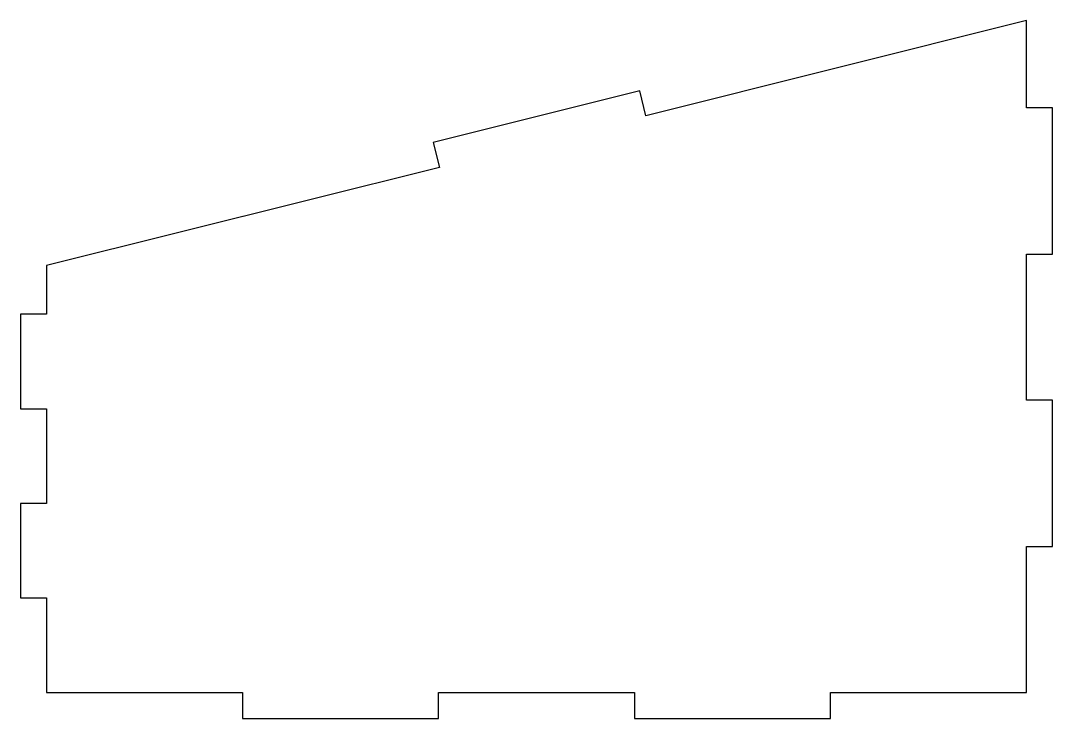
# Model space of a CAD drawing. Header units: inches. Extents: x -2.25 to 2.47, y -0.12 to 3.08.
import ezdxf

# ---------------------------------------------------------------- set-up
doc = ezdxf.new("R2010")
doc.units = ezdxf.units.IN
doc.header["$MEASUREMENT"] = 0

msp = doc.modelspace()

# ---------------------------------------------------------------- linework, layer by layer
msp.add_lwpolyline([(1.459, -0.1181), (1.459, 0), (2.3567, 0), (2.3567, 0.6693), (2.4748, 0.6693), (2.4748, 1.3386), (2.3567, 1.3386), (2.3567, 2.0079), (2.4748, 2.0079), (2.4748, 2.6772), (2.3567, 2.6772), (2.3567, 3.0771), (0.6137, 2.6413), (0.585, 2.7559), (-0.3599, 2.5197), (-0.3312, 2.4051), (-2.1315, 1.955), (-2.1315, 1.7323), (-2.2496, 1.7323), (-2.2496, 1.2992), (-2.1315, 1.2992), (-2.1315, 0.8661), (-2.2496, 0.8661), (-2.2496, 0.4331), (-2.1315, 0.4331), (-2.1315, 0), (-1.2339, 0), (-1.2339, -0.1181), (-0.3362, -0.1181), (-0.3362, 0), (0.5614, 0), (0.5614, -0.1181)], close=True)

doc.saveas('drawing.dxf')
